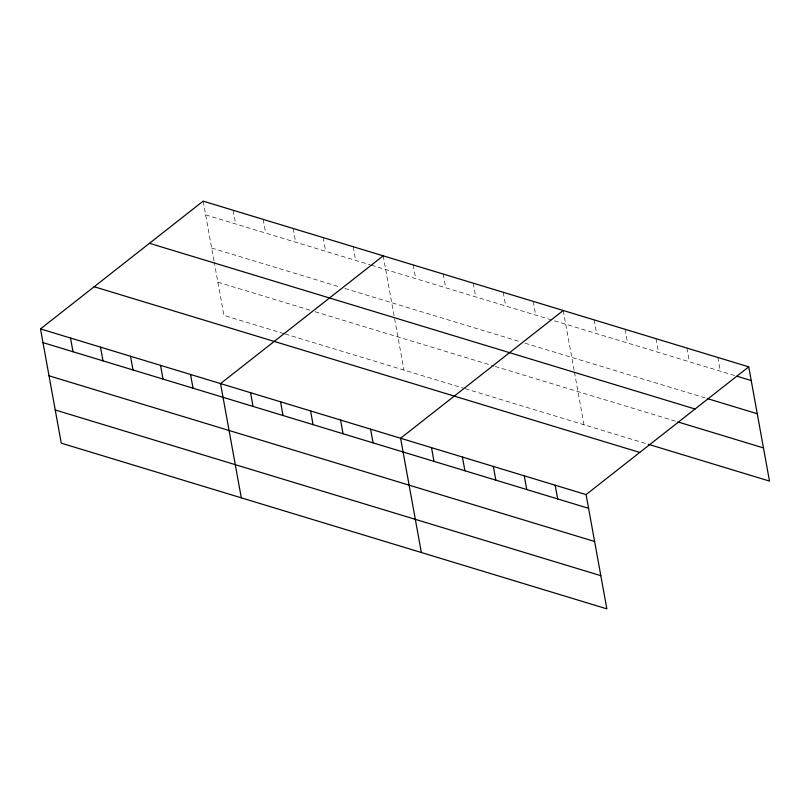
<?xml version="1.0" encoding="UTF-8"?>
<svg xmlns="http://www.w3.org/2000/svg" width="810" height="810" viewBox="0 0 810 810"><rect width="100%" height="100%" fill="white"/><g stroke="black" fill="none" stroke-linecap="round" stroke-linejoin="round"><path stroke-width="0.61" stroke-dasharray="4.05 3.04" d="M205.649 214.863L370.089 264.809M371.284 265.174L734.579 375.506M211.673 248.042L340.109 287.044M344.908 288.502L520.152 341.729M524.951 343.187L706.128 398.206M217.89 282.224L310.311 310.291M315.11 311.749L493.948 366.069M495.153 366.434L675.479 421.19M283.925 333.629L223.914 315.404L214.336 262.693M285.13 333.993L463.968 388.304M465.173 388.668L645.833 443.536M717.822 357.453L720.313 371.172M686.9 348.057L689.401 361.776M655.989 338.671L658.479 352.391M625.067 329.285L627.568 343.005M594.155 319.889L596.646 333.609M563.233 310.503L574.199 370.828M574.422 372.053L584 424.754M533.233 301.391L535.724 315.11M503.223 292.278L505.713 305.998M473.212 283.166L475.713 296.885M443.212 274.053L445.702 287.773M413.201 264.941L415.692 278.66M383.191 255.828L403.957 370.079M353.19 246.716L355.681 260.435M323.18 237.593L325.671 251.323M293.169 228.481L295.67 242.21M263.169 219.368L265.66 233.088M233.159 210.256L235.649 223.975M203.148 201.143L214.113 261.468"/><path stroke-width="1.21" d="M748.734 366.839L586.086 494.596L606.852 608.857L61.266 443.161L40.5 328.911L203.148 201.143L748.734 366.839L769.5 481.089L648.213 444.255M383.191 255.828L220.543 383.586L241.309 497.836M563.233 310.503L400.585 438.261L421.352 552.521M736.958 376.225L751.235 380.558M707.312 398.571L757.259 413.738M149.475 243.304L695.061 408.999M677.859 421.919L763.476 447.92M94.173 286.74L639.758 452.436M40.5 328.911L586.086 494.596M42.991 342.63L588.576 508.315M49.025 375.8L594.611 541.495M55.232 409.981L600.817 575.677M555.164 485.21L557.665 498.93M524.252 475.824L526.743 489.544M493.33 466.428L495.831 480.148M462.419 457.042L464.91 470.762M431.507 447.657L433.998 461.376M370.575 429.148L373.076 442.867M340.575 420.036L343.065 433.755M310.564 410.923L313.055 424.642M280.554 401.811L283.054 415.53M250.553 392.698L253.044 406.417M190.532 374.473L193.033 388.192M160.532 365.361L163.023 379.08M130.521 356.248L133.012 369.967M100.511 347.136L103.012 360.855M70.51 338.023L73.001 351.742"/></g></svg>
